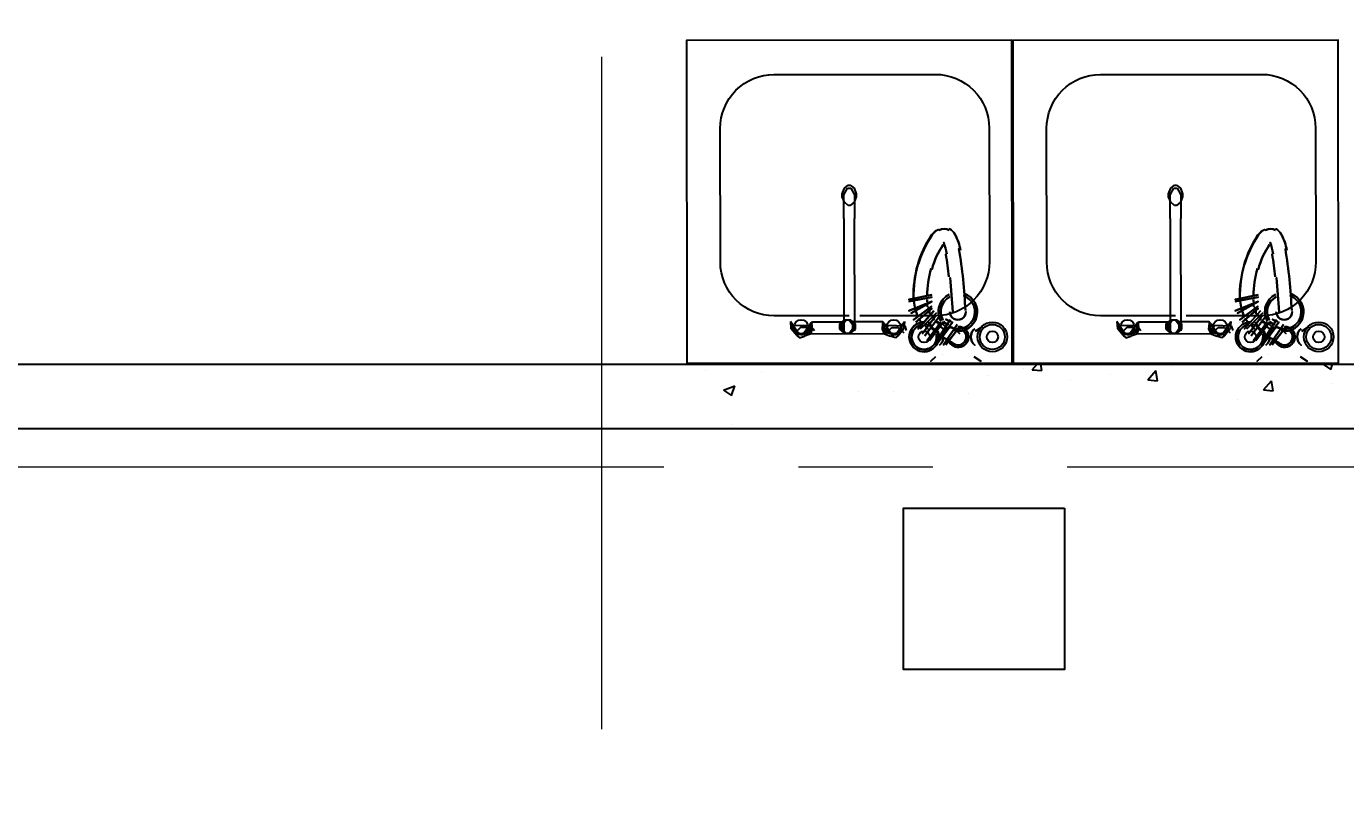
# Model space of a CAD drawing. Header units: millimetres. Extents: x 0 to 8967983, y -224399 to 13801.
# Drawn here: x 49524 to 51978, y -184820 to -183362 of the extents above; entities that cross this region are included whole.
import ezdxf
from ezdxf import colors
from ezdxf.entities.mleader import LeaderData, LeaderLine
from ezdxf.math import Vec2, Vec3

# ---------------------------------------------------------------- set-up
doc = ezdxf.new("R2010")
doc.units = ezdxf.units.MM
doc.header["$LTSCALE"] = 10
doc.linetypes.add('CENTER', pattern=[2, 1.25, -0.25, 0.25, -0.25])
doc.layers.add('АР_Оси', color=142, linetype='Continuous', lineweight=9)
doc.layers.add('Архитектура', color=251, linetype='Continuous')
doc.layers.get('0').off()
doc.layers.get('0').freeze()
doc.styles.add('ISOCPEUR', font='isocpeur.TTF', dxfattribs={"width": 0.7})

# ---------------------------------------------------------------- blocks, each defined once
blk = doc.blocks.new('_DOTSMALL')
at = {"color": 0, "linetype": 'ByBlock', "const_width": 0.5}
blk.add_lwpolyline([(-0.0625, 0, 1), (0.0625, 0, 1)], format="xyb", close=True, dxfattribs=at)

msp = doc.modelspace()

# ---------------------------------------------------------------- linework, layer by layer
at = {"layer": 'АР_Оси', "linetype": 'CENTER', "ltscale": 100}
for p, q in [((50593.5, -165418.4), (50593.5, -218996.8)), ((41459.8, -184180.9), (116782.1, -184180.9))]:
    msp.add_line(p, q, dxfattribs=at)
at = {"layer": 'Архитектура', "lineweight": 25, "transparency": 33554684}
for p, q in [((51041.3, -183672.9, 0), (51045.3, -183662.9, 0)), ((51041.3, -183678.9, 0), (51041.3, -183672.9, 0)), ((51044.3, -183674.9, 0), (51051.3, -183662.9, 0)), ((51044.3, -183718.9, 0), (51044.3, -183674.9, 0)), ((51045.3, -183662.9, 0), (51052.3, -183656.9, 0)), ((51051.3, -183662.9, 0), (51057.3, -183662.9, 0)), ((51052.3, -183656.9, 0), (51056.3, -183656.9, 0)), ((51056.3, -183656.9, 0), (51063.3, -183662.9, 0)), ((51057.3, -183662.9, 0), (51064.3, -183674.9, 0)), ((51063.3, -183662.9, 0), (51067.3, -183672.9, 0)), ((51064.3, -183674.9, 0), (51064.3, -183718.9, 0)), ((51067.3, -183672.9, 0), (51067.3, -183678.9, 0)), ((51648.3, -183672.9, 0), (51652.3, -183662.9, 0)), ((51648.3, -183678.9, 0), (51648.3, -183672.9, 0)), ((51651.3, -183674.9, 0), (51658.3, -183662.9, 0)), ((51651.3, -183718.9, 0), (51651.3, -183674.9, 0)), ((51652.3, -183662.9, 0), (51659.3, -183656.9, 0)), ((51658.3, -183662.9, 0), (51664.3, -183662.9, 0)), ((51659.3, -183656.9, 0), (51663.3, -183656.9, 0)), ((51663.3, -183656.9, 0), (51670.3, -183662.9, 0)), ((51664.3, -183662.9, 0), (51671.3, -183674.9, 0)), ((51670.3, -183662.9, 0), (51674.3, -183672.9, 0)), ((51671.3, -183674.9, 0), (51671.3, -183718.9, 0)), ((51674.3, -183672.9, 0), (51674.3, -183678.9, 0)), ((51045.3, -183688.9, 0), (51041.3, -183678.9, 0)), ((51052.3, -183694.9, 0), (51045.3, -183688.9, 0)), ((51056.3, -183694.9, 0), (51052.3, -183694.9, 0)), ((51063.3, -183688.9, 0), (51056.3, -183694.9, 0)), ((51067.3, -183678.9, 0), (51063.3, -183688.9, 0)), ((51652.3, -183688.9, 0), (51648.3, -183678.9, 0)), ((51659.3, -183694.9, 0), (51652.3, -183688.9, 0)), ((51663.3, -183694.9, 0), (51659.3, -183694.9, 0)), ((51670.3, -183688.9, 0), (51663.3, -183694.9, 0)), ((51674.3, -183678.9, 0), (51670.3, -183688.9, 0)), ((51044.3, -183718.9, 0), (51044.5, -183927.9, 0)), ((51064.5, -183927.9, 0), (51064.3, -183718.9, 0)), ((51651.3, -183718.9, 0), (51651.5, -183927.9, 0)), ((51671.5, -183927.9, 0), (51671.3, -183718.9, 0)), ((50961, -183934.7, 0), (50945.1, -183910.7, 0)), ((50945.1, -183910.7, 0), (50946, -183923.7, 0)), ((50961, -183934.7, 0), (50945.1, -183910.7, 0)), ((50951.5, -183918.6, 0), (50948.5, -183927.6, 0)), ((50951.5, -183918.6, 0), (50948.5, -183927.6, 0)), ((50950, -183924.7, 0), (50950.1, -183914.7, 0)), ((50950, -183924.7, 0), (50950.1, -183914.7, 0)), ((50981.5, -183917.7, 0), (50951.5, -183918.6, 0)), ((50981.5, -183917.7, 0), (50951.5, -183918.6, 0)), ((50983.1, -183913.8, 0), (50969, -183933.7, 0)), ((50983.1, -183913.8, 0), (50969, -183933.7, 0)), ((50989.5, -183927.7, 0), (50981.5, -183917.7, 0)), ((50989.5, -183927.7, 0), (50981.5, -183917.7, 0)), ((50982, -183924.8, 0), (50982.1, -183914.8, 0)), ((50982, -183924.8, 0), (50982.1, -183914.8, 0)), ((50983.1, -183913.8, 0), (50986.1, -183910.8, 0)), ((50983.1, -183913.8, 0), (50986.1, -183910.8, 0)), ((50985, -183922.8, 0), (50983.1, -183913.8, 0)), ((50985, -183922.8, 0), (50983.1, -183913.8, 0)), ((50986.1, -183910.8, 0), (50985.1, -183913.8, 0)), ((50986.1, -183910.8, 0), (50985.1, -183913.8, 0)), ((50986, -183924.8, 0), (50985.1, -183913.8, 0)), ((50986, -183924.8, 0), (50985.1, -183913.8, 0)), ((50986, -183911.1, 0), (51041.1, -183911, 0)), ((51036.1, -183914.9, 0), (51036, -183924.9, 0)), ((51036.1, -183914.9, 0), (51036, -183924.9, 0)), ((51045.1, -183907.9, 0), (51036.1, -183914.9, 0)), ((51045.1, -183907.9, 0), (51036.1, -183914.9, 0)), ((51039.1, -183914.9, 0), (51039, -183925.9, 0)), ((51039.1, -183914.9, 0), (51039, -183925.9, 0)), ((51046.1, -183907.9, 0), (51039.1, -183914.9, 0)), ((51046.1, -183907.9, 0), (51039.1, -183914.9, 0)), ((51041, -183917.1, 0), (51048, -183907.9, 0)), ((51041, -183922.9, 0), (51041, -183917.1, 0)), ((51057.1, -183907.9, 0), (51045.1, -183907.9, 0)), ((51057.1, -183907.9, 0), (51045.1, -183907.9, 0)), ((51061, -183917.1, 0), (51054, -183907.9, 0)), ((51063.1, -183914.9, 0), (51056.1, -183907.9, 0)), ((51063.1, -183914.9, 0), (51056.1, -183907.9, 0)), ((51066.1, -183914.9, 0), (51057.1, -183907.9, 0)), ((51066.1, -183914.9, 0), (51057.1, -183907.9, 0)), ((51061, -183922.9, 0), (51061, -183917.1, 0)), ((51116.2, -183911, 0), (51061.1, -183911, 0)), ((51063, -183925.9, 0), (51063.1, -183914.9, 0)), ((51063, -183925.9, 0), (51063.1, -183914.9, 0)), ((51066, -183924.9, 0), (51066.1, -183914.9, 0)), ((51066, -183924.9, 0), (51066.1, -183914.9, 0)), ((51116.1, -183910.7, 0), (51117.1, -183913.7, 0)), ((51119.1, -183913.6, 0), (51116.1, -183910.7, 0)), ((51116.1, -183910.7, 0), (51117.1, -183913.7, 0)), ((51119.1, -183913.6, 0), (51116.1, -183910.7, 0)), ((51116.1, -183924.7, 0), (51117.1, -183913.7, 0)), ((51116.1, -183924.7, 0), (51117.1, -183913.7, 0)), ((51117.1, -183922.7, 0), (51119.1, -183913.6, 0)), ((51117.1, -183922.7, 0), (51119.1, -183913.6, 0)), ((51119.1, -183913.6, 0), (51133.2, -183933.6, 0)), ((51119.1, -183913.6, 0), (51133.2, -183933.6, 0)), ((51119.5, -183927.6, 0), (51127.5, -183917.5, 0)), ((51119.5, -183927.6, 0), (51127.5, -183917.5, 0)), ((51120.1, -183924.6, 0), (51120.1, -183914.6, 0)), ((51120.1, -183924.6, 0), (51120.1, -183914.6, 0)), ((51127.5, -183917.5, 0), (51157.5, -183918.4, 0)), ((51127.5, -183917.5, 0), (51157.5, -183918.4, 0)), ((51141.2, -183934.6, 0), (51157.1, -183910.5, 0)), ((51141.2, -183934.6, 0), (51157.1, -183910.5, 0)), ((51152.1, -183924.5, 0), (51152.1, -183914.5, 0)), ((51152.1, -183924.5, 0), (51152.1, -183914.5, 0)), ((51157.1, -183910.5, 0), (51156.1, -183923.5, 0)), ((51157.5, -183918.4, 0), (51160.5, -183927.4, 0)), ((51157.5, -183918.4, 0), (51160.5, -183927.4, 0)), ((51568, -183934.7, 0), (51552.1, -183910.7, 0)), ((51552.1, -183910.7, 0), (51553, -183923.7, 0)), ((51568, -183934.7, 0), (51552.1, -183910.7, 0)), ((51558.5, -183918.6, 0), (51555.5, -183927.6, 0)), ((51558.5, -183918.6, 0), (51555.5, -183927.6, 0)), ((51557, -183924.7, 0), (51557.1, -183914.7, 0)), ((51557, -183924.7, 0), (51557.1, -183914.7, 0)), ((51588.5, -183917.7, 0), (51558.5, -183918.6, 0)), ((51588.5, -183917.7, 0), (51558.5, -183918.6, 0)), ((51590.1, -183913.8, 0), (51576, -183933.7, 0)), ((51590.1, -183913.8, 0), (51576, -183933.7, 0)), ((51596.5, -183927.7, 0), (51588.5, -183917.7, 0)), ((51596.5, -183927.7, 0), (51588.5, -183917.7, 0)), ((51589, -183924.8, 0), (51589.1, -183914.8, 0)), ((51589, -183924.8, 0), (51589.1, -183914.8, 0)), ((51590.1, -183913.8, 0), (51593.1, -183910.8, 0)), ((51590.1, -183913.8, 0), (51593.1, -183910.8, 0)), ((51592, -183922.8, 0), (51590.1, -183913.8, 0)), ((51592, -183922.8, 0), (51590.1, -183913.8, 0)), ((51593.1, -183910.8, 0), (51592.1, -183913.8, 0)), ((51593.1, -183910.8, 0), (51592.1, -183913.8, 0)), ((51593, -183924.8, 0), (51592.1, -183913.8, 0)), ((51593, -183924.8, 0), (51592.1, -183913.8, 0)), ((51593, -183911.1, 0), (51648.1, -183911, 0)), ((51643.1, -183914.9, 0), (51643, -183924.9, 0)), ((51643.1, -183914.9, 0), (51643, -183924.9, 0)), ((51652.1, -183907.9, 0), (51643.1, -183914.9, 0)), ((51652.1, -183907.9, 0), (51643.1, -183914.9, 0)), ((51646.1, -183914.9, 0), (51646, -183925.9, 0)), ((51646.1, -183914.9, 0), (51646, -183925.9, 0)), ((51653.1, -183907.9, 0), (51646.1, -183914.9, 0)), ((51653.1, -183907.9, 0), (51646.1, -183914.9, 0)), ((51648, -183917.1, 0), (51655, -183907.9, 0)), ((51648, -183922.9, 0), (51648, -183917.1, 0)), ((51664.1, -183907.9, 0), (51652.1, -183907.9, 0)), ((51664.1, -183907.9, 0), (51652.1, -183907.9, 0)), ((51668, -183917.1, 0), (51661, -183907.9, 0)), ((51670.1, -183914.9, 0), (51663.1, -183907.9, 0)), ((51670.1, -183914.9, 0), (51663.1, -183907.9, 0)), ((51673.1, -183914.9, 0), (51664.1, -183907.9, 0)), ((51673.1, -183914.9, 0), (51664.1, -183907.9, 0)), ((51668, -183922.9, 0), (51668, -183917.1, 0)), ((51723.2, -183911, 0), (51668.1, -183911, 0)), ((51670, -183925.9, 0), (51670.1, -183914.9, 0)), ((51670, -183925.9, 0), (51670.1, -183914.9, 0)), ((51673, -183924.9, 0), (51673.1, -183914.9, 0)), ((51673, -183924.9, 0), (51673.1, -183914.9, 0)), ((51723.1, -183910.7, 0), (51724.1, -183913.7, 0)), ((51726.1, -183913.6, 0), (51723.1, -183910.7, 0)), ((51723.1, -183910.7, 0), (51724.1, -183913.7, 0)), ((51726.1, -183913.6, 0), (51723.1, -183910.7, 0)), ((51723.1, -183924.7, 0), (51724.1, -183913.7, 0)), ((51723.1, -183924.7, 0), (51724.1, -183913.7, 0)), ((51724.1, -183922.7, 0), (51726.1, -183913.6, 0)), ((51724.1, -183922.7, 0), (51726.1, -183913.6, 0)), ((51726.1, -183913.6, 0), (51740.2, -183933.6, 0)), ((51726.1, -183913.6, 0), (51740.2, -183933.6, 0)), ((51726.5, -183927.6, 0), (51734.5, -183917.5, 0)), ((51726.5, -183927.6, 0), (51734.5, -183917.5, 0)), ((51727.1, -183924.6, 0), (51727.1, -183914.6, 0)), ((51727.1, -183924.6, 0), (51727.1, -183914.6, 0)), ((51734.5, -183917.5, 0), (51764.5, -183918.4, 0)), ((51734.5, -183917.5, 0), (51764.5, -183918.4, 0)), ((51748.2, -183934.6, 0), (51764.1, -183910.5, 0)), ((51748.2, -183934.6, 0), (51764.1, -183910.5, 0)), ((51759.1, -183924.5, 0), (51759.1, -183914.5, 0)), ((51759.1, -183924.5, 0), (51759.1, -183914.5, 0)), ((51764.1, -183910.5, 0), (51763.1, -183923.5, 0)), ((51764.5, -183918.4, 0), (51767.5, -183927.4, 0)), ((51764.5, -183918.4, 0), (51767.5, -183927.4, 0)), ((50957, -183936.7, 0), (50946, -183923.7, 0)), ((50957, -183936.7, 0), (50946, -183923.7, 0)), ((50950, -183924.7, 0), (50960, -183933.7, 0)), ((50950, -183924.7, 0), (50960, -183933.7, 0)), ((50963.5, -183921.6, 0), (50953.5, -183931.6, 0)), ((50963.5, -183921.6, 0), (50953.5, -183931.6, 0)), ((50957, -183936.7, 0), (50959, -183933.7, 0)), ((50957, -183936.7, 0), (50959, -183933.7, 0)), ((50957, -183936.7, 0), (50962, -183940.7, 0)), ((50957, -183936.7, 0), (50962, -183940.7, 0)), ((50959, -183933.7, 0), (50961, -183934.7, 0)), ((50959, -183933.7, 0), (50961, -183934.7, 0)), ((50960, -183933.7, 0), (50972, -183933.7, 0)), ((50960, -183933.7, 0), (50972, -183933.7, 0)), ((50968, -183935.7, 0), (50961, -183934.7, 0)), ((50968, -183935.7, 0), (50961, -183934.7, 0)), ((50962, -183940.7, 0), (50971, -183937.7, 0)), ((50962, -183940.7, 0), (50971, -183937.7, 0)), ((50975.5, -183921.6, 0), (50963.5, -183921.6, 0)), ((50975.5, -183921.6, 0), (50963.5, -183921.6, 0)), ((50968, -183935.7, 0), (50969, -183933.7, 0)), ((50968, -183935.7, 0), (50969, -183933.7, 0)), ((50969, -183933.7, 0), (50980, -183931.8, 0)), ((50969, -183933.7, 0), (50980, -183931.8, 0)), ((50982, -183933.8, 0), (50971, -183937.7, 0)), ((50982, -183933.8, 0), (50971, -183937.7, 0)), ((50972, -183933.7, 0), (50982, -183924.8, 0)), ((50972, -183933.7, 0), (50982, -183924.8, 0)), ((50985.5, -183931.7, 0), (50975.5, -183921.6, 0)), ((50985.5, -183931.7, 0), (50975.5, -183921.6, 0)), ((50980, -183931.8, 0), (50985, -183922.8, 0)), ((50980, -183931.8, 0), (50985, -183922.8, 0)), ((50982, -183933.8, 0), (50986, -183924.8, 0)), ((50982, -183933.8, 0), (50986, -183924.8, 0)), ((51120.2, -183933.6, 0), (50982, -183933.8, 0)), ((51036, -183924.9, 0), (51045, -183931.9, 0)), ((51036, -183924.9, 0), (51045, -183931.9, 0)), ((51039, -183925.9, 0), (51046, -183932.9, 0)), ((51039, -183925.9, 0), (51046, -183932.9, 0)), ((51041, -183922.9, 0), (51048, -183932.9, 0)), ((51041, -183922.9, 0), (51048, -183932.9, 0)), ((51045, -183931.9, 0), (51057, -183931.9, 0)), ((51045, -183931.9, 0), (51057, -183931.9, 0)), ((51046, -183932.9, 0), (51056, -183932.9, 0)), ((51046, -183932.9, 0), (51056, -183932.9, 0)), ((51054, -183932.9, 0), (51061, -183922.9, 0)), ((51054, -183932.9, 0), (51061, -183922.9, 0)), ((51056, -183932.9, 0), (51063, -183925.9, 0)), ((51056, -183932.9, 0), (51063, -183925.9, 0)), ((51057, -183931.9, 0), (51066, -183924.9, 0)), ((51057, -183931.9, 0), (51066, -183924.9, 0)), ((51120.2, -183933.6, 0), (51116.1, -183924.7, 0)), ((51120.2, -183933.6, 0), (51116.1, -183924.7, 0)), ((51122.2, -183931.6, 0), (51117.1, -183922.7, 0)), ((51122.2, -183931.6, 0), (51117.1, -183922.7, 0)), ((51130.2, -183933.6, 0), (51120.1, -183924.6, 0)), ((51130.2, -183933.6, 0), (51120.1, -183924.6, 0)), ((51120.2, -183933.6, 0), (51131.2, -183937.6, 0)), ((51120.2, -183933.6, 0), (51131.2, -183937.6, 0)), ((51133.2, -183933.6, 0), (51122.2, -183931.6, 0)), ((51133.2, -183933.6, 0), (51122.2, -183931.6, 0)), ((51123.6, -183931.5, 0), (51133.5, -183921.5, 0)), ((51123.6, -183931.5, 0), (51133.5, -183921.5, 0)), ((51142.2, -183933.6, 0), (51130.2, -183933.6, 0)), ((51142.2, -183933.6, 0), (51130.2, -183933.6, 0)), ((51140.2, -183940.6, 0), (51131.2, -183937.6, 0)), ((51140.2, -183940.6, 0), (51131.2, -183937.6, 0)), ((51134.2, -183935.6, 0), (51133.2, -183933.6, 0)), ((51134.2, -183935.6, 0), (51133.2, -183933.6, 0)), ((51133.5, -183921.5, 0), (51145.5, -183921.5, 0)), ((51133.5, -183921.5, 0), (51145.5, -183921.5, 0)), ((51134.2, -183935.6, 0), (51141.2, -183934.6, 0)), ((51134.2, -183935.6, 0), (51141.2, -183934.6, 0)), ((51145.2, -183936.6, 0), (51140.2, -183940.6, 0)), ((51145.2, -183936.6, 0), (51140.2, -183940.6, 0)), ((51143.2, -183933.6, 0), (51141.2, -183934.6, 0)), ((51143.2, -183933.6, 0), (51141.2, -183934.6, 0)), ((51152.1, -183924.5, 0), (51142.2, -183933.6, 0)), ((51152.1, -183924.5, 0), (51142.2, -183933.6, 0)), ((51145.2, -183936.6, 0), (51143.2, -183933.6, 0)), ((51145.2, -183936.6, 0), (51143.2, -183933.6, 0)), ((51145.2, -183936.6, 0), (51156.1, -183923.5, 0)), ((51145.2, -183936.6, 0), (51156.1, -183923.5, 0)), ((51145.5, -183921.5, 0), (51155.6, -183931.4, 0)), ((51145.5, -183921.5, 0), (51155.6, -183931.4, 0)), ((51564, -183936.7, 0), (51553, -183923.7, 0)), ((51564, -183936.7, 0), (51553, -183923.7, 0)), ((51557, -183924.7, 0), (51567, -183933.7, 0)), ((51557, -183924.7, 0), (51567, -183933.7, 0)), ((51570.5, -183921.6, 0), (51560.5, -183931.6, 0)), ((51570.5, -183921.6, 0), (51560.5, -183931.6, 0)), ((51564, -183936.7, 0), (51566, -183933.7, 0)), ((51564, -183936.7, 0), (51566, -183933.7, 0)), ((51564, -183936.7, 0), (51569, -183940.7, 0)), ((51564, -183936.7, 0), (51569, -183940.7, 0)), ((51566, -183933.7, 0), (51568, -183934.7, 0)), ((51566, -183933.7, 0), (51568, -183934.7, 0)), ((51567, -183933.7, 0), (51579, -183933.7, 0)), ((51567, -183933.7, 0), (51579, -183933.7, 0)), ((51575, -183935.7, 0), (51568, -183934.7, 0)), ((51575, -183935.7, 0), (51568, -183934.7, 0)), ((51569, -183940.7, 0), (51578, -183937.7, 0)), ((51569, -183940.7, 0), (51578, -183937.7, 0)), ((51582.5, -183921.6, 0), (51570.5, -183921.6, 0)), ((51582.5, -183921.6, 0), (51570.5, -183921.6, 0)), ((51575, -183935.7, 0), (51576, -183933.7, 0)), ((51575, -183935.7, 0), (51576, -183933.7, 0)), ((51576, -183933.7, 0), (51587, -183931.8, 0)), ((51576, -183933.7, 0), (51587, -183931.8, 0)), ((51589, -183933.8, 0), (51578, -183937.7, 0)), ((51589, -183933.8, 0), (51578, -183937.7, 0)), ((51579, -183933.7, 0), (51589, -183924.8, 0)), ((51579, -183933.7, 0), (51589, -183924.8, 0)), ((51592.5, -183931.7, 0), (51582.5, -183921.6, 0)), ((51592.5, -183931.7, 0), (51582.5, -183921.6, 0)), ((51587, -183931.8, 0), (51592, -183922.8, 0)), ((51587, -183931.8, 0), (51592, -183922.8, 0)), ((51589, -183933.8, 0), (51593, -183924.8, 0)), ((51589, -183933.8, 0), (51593, -183924.8, 0)), ((51727.2, -183933.6, 0), (51589, -183933.8, 0)), ((51643, -183924.9, 0), (51652, -183931.9, 0)), ((51643, -183924.9, 0), (51652, -183931.9, 0)), ((51646, -183925.9, 0), (51653, -183932.9, 0)), ((51646, -183925.9, 0), (51653, -183932.9, 0)), ((51648, -183922.9, 0), (51655, -183932.9, 0)), ((51648, -183922.9, 0), (51655, -183932.9, 0)), ((51652, -183931.9, 0), (51664, -183931.9, 0)), ((51652, -183931.9, 0), (51664, -183931.9, 0)), ((51653, -183932.9, 0), (51663, -183932.9, 0)), ((51653, -183932.9, 0), (51663, -183932.9, 0)), ((51661, -183932.9, 0), (51668, -183922.9, 0)), ((51661, -183932.9, 0), (51668, -183922.9, 0)), ((51663, -183932.9, 0), (51670, -183925.9, 0)), ((51663, -183932.9, 0), (51670, -183925.9, 0)), ((51664, -183931.9, 0), (51673, -183924.9, 0)), ((51664, -183931.9, 0), (51673, -183924.9, 0)), ((51727.2, -183933.6, 0), (51723.1, -183924.7, 0)), ((51727.2, -183933.6, 0), (51723.1, -183924.7, 0)), ((51729.2, -183931.6, 0), (51724.1, -183922.7, 0)), ((51729.2, -183931.6, 0), (51724.1, -183922.7, 0)), ((51737.2, -183933.6, 0), (51727.1, -183924.6, 0)), ((51737.2, -183933.6, 0), (51727.1, -183924.6, 0)), ((51727.2, -183933.6, 0), (51738.2, -183937.6, 0)), ((51727.2, -183933.6, 0), (51738.2, -183937.6, 0)), ((51740.2, -183933.6, 0), (51729.2, -183931.6, 0)), ((51740.2, -183933.6, 0), (51729.2, -183931.6, 0)), ((51730.6, -183931.5, 0), (51740.5, -183921.5, 0)), ((51730.6, -183931.5, 0), (51740.5, -183921.5, 0)), ((51749.2, -183933.6, 0), (51737.2, -183933.6, 0)), ((51749.2, -183933.6, 0), (51737.2, -183933.6, 0)), ((51747.2, -183940.6, 0), (51738.2, -183937.6, 0)), ((51747.2, -183940.6, 0), (51738.2, -183937.6, 0)), ((51741.2, -183935.6, 0), (51740.2, -183933.6, 0)), ((51741.2, -183935.6, 0), (51740.2, -183933.6, 0)), ((51740.5, -183921.5, 0), (51752.5, -183921.5, 0)), ((51740.5, -183921.5, 0), (51752.5, -183921.5, 0)), ((51741.2, -183935.6, 0), (51748.2, -183934.6, 0)), ((51741.2, -183935.6, 0), (51748.2, -183934.6, 0)), ((51752.2, -183936.6, 0), (51747.2, -183940.6, 0)), ((51752.2, -183936.6, 0), (51747.2, -183940.6, 0)), ((51750.2, -183933.6, 0), (51748.2, -183934.6, 0)), ((51750.2, -183933.6, 0), (51748.2, -183934.6, 0)), ((51759.1, -183924.5, 0), (51749.2, -183933.6, 0)), ((51759.1, -183924.5, 0), (51749.2, -183933.6, 0)), ((51752.2, -183936.6, 0), (51750.2, -183933.6, 0)), ((51752.2, -183936.6, 0), (51750.2, -183933.6, 0)), ((51752.2, -183936.6, 0), (51763.1, -183923.5, 0)), ((51752.2, -183936.6, 0), (51763.1, -183923.5, 0)), ((51752.5, -183921.5, 0), (51762.6, -183931.4, 0)), ((51752.5, -183921.5, 0), (51762.6, -183931.4, 0)), ((47843.5, -183989.6), (52806.6, -183989.6)), ((50862.6, -183991.1), (50862.6, -183991.1)), ((51394.7, -184000.2), (51403.6, -183989.6)), ((51412.6, -184001.7), (51410.4, -183989.6)), ((51856.1, -183989.9), (51856.1, -183989.9)), ((51935, -183989.6), (51949.9, -183999.6)), ((51949.9, -183999.6), (51953.2, -183989.6)), ((50787.5, -184001), (50787.5, -184001)), ((50890.4, -184005.6), (50890.4, -184005.6)), ((51312.2, -184011.4), (51312.2, -184011.4)), ((51379.3, -183998.1), (51379.3, -183998.1)), ((51394.7, -184000.2), (51412.6, -184001.7)), ((51540.1, -184009.9), (51540.1, -184009.9)), ((51609.9, -184019), (51624.3, -184001.8)), ((51627.8, -184020.6), (51624.3, -184001.8)), ((51653.7, -183994.9), (51653.7, -183994.9)), ((50820.6, -184038.3), (50841.6, -184030.2)), ((50820.6, -184038.3), (50835.5, -184048.3)), ((50835.5, -184048.3), (50841.6, -184030.2)), ((51071.9, -184039.8), (51071.9, -184039.8)), ((51137.2, -184041.4), (51137.2, -184041.4)), ((51223.5, -184020.6), (51223.5, -184020.6)), ((51465, -184019.8), (51465, -184019.8)), ((51609.9, -184019), (51627.8, -184020.6)), ((51825, -184037.8), (51839.5, -184020.6)), ((51825, -184037.8), (51843, -184039.4)), ((51837, -184035.2), (51837, -184035.2)), ((51843, -184039.4), (51839.5, -184020.6)), ((51951.6, -184026.3), (51951.6, -184026.3)), ((51275.5, -184044.7), (51275.5, -184044.7)), ((51776.7, -184056.3), (51776.7, -184056.3)), ((47843.5, -184109.6), (52926.6, -184109.6)), ((50836.8, -184102.6), (50836.8, -184102.6))]:
    msp.add_line(p, q, dxfattribs=at)
at = {"layer": 'Архитектура', "lineweight": 25, "transparency": 33554684, "elevation": 0}
for points in [[(50752.1, -183988), (51357.1, -183987.5), (51356.5, -183387.5), (50751.5, -183388), (50752.1, -183988)], [(51359.1, -183988), (51964.1, -183987.5), (51963.5, -183387.5), (51358.5, -183388), (51359.1, -183988)], [(51165.4, -183869.3), (51165.4, -183869.3)], [(51165.4, -183869.3), (51165.4, -183869.3)], [(51207.7, -183865.1), (51207.7, -183865.1)], [(51207.7, -183865.1), (51207.7, -183865.1)], [(51772.4, -183869.3), (51772.4, -183869.3)], [(51772.4, -183869.3), (51772.4, -183869.3)], [(51814.7, -183865.1), (51814.7, -183865.1)], [(51814.7, -183865.1), (51814.7, -183865.1)], [(51169.6, -183890.4), (51169.6, -183890.4)], [(51169.6, -183890.4), (51169.6, -183890.4)], [(51207.7, -183873.5), (51207.7, -183873.5)], [(51207.7, -183873.5), (51207.7, -183873.5)], [(51207.7, -183882), (51207.7, -183882)], [(51207.7, -183882), (51207.7, -183882)], [(51212, -183894.7), (51212, -183894.7)], [(51212, -183894.7), (51212, -183894.7)], [(51776.6, -183890.4), (51776.6, -183890.4)], [(51776.6, -183890.4), (51776.6, -183890.4)], [(51814.7, -183873.5), (51814.7, -183873.5)], [(51814.7, -183873.5), (51814.7, -183873.5)], [(51814.7, -183882), (51814.7, -183882)], [(51814.7, -183882), (51814.7, -183882)], [(51819, -183894.7), (51819, -183894.7)], [(51819, -183894.7), (51819, -183894.7)], [(51173.9, -183911.6), (51173.9, -183911.6)], [(51173.9, -183911.6), (51173.9, -183911.6)], [(51178.9, -183907.4), (51178.9, -183907.4)], [(51178.9, -183907.4), (51178.9, -183907.4)], [(51187.3, -183920.1), (51187.3, -183920.1)], [(51187.3, -183920.1), (51187.3, -183920.1)], [(51220.4, -183903.1), (51220.4, -183903.1)], [(51220.4, -183903.1), (51220.4, -183903.1)], [(51228.9, -183911.6), (51228.9, -183911.6)], [(51228.9, -183911.6), (51228.9, -183911.6)], [(51237.3, -183920.1), (51237.3, -183920.1)], [(51237.3, -183920.1), (51237.3, -183920.1)], [(51246.6, -183911.6), (51246.6, -183911.6)], [(51246.6, -183911.6), (51246.6, -183911.6)], [(51255, -183920.1), (51255, -183920.1)], [(51255, -183920.1), (51255, -183920.1)], [(51780.9, -183911.6), (51780.9, -183911.6)], [(51780.9, -183911.6), (51780.9, -183911.6)], [(51785.9, -183907.4), (51785.9, -183907.4)], [(51785.9, -183907.4), (51785.9, -183907.4)], [(51794.3, -183920.1), (51794.3, -183920.1)], [(51794.3, -183920.1), (51794.3, -183920.1)], [(51827.4, -183903.1), (51827.4, -183903.1)], [(51827.4, -183903.1), (51827.4, -183903.1)], [(51835.9, -183911.6), (51835.9, -183911.6)], [(51835.9, -183911.6), (51835.9, -183911.6)], [(51844.3, -183920.1), (51844.3, -183920.1)], [(51844.3, -183920.1), (51844.3, -183920.1)], [(51853.6, -183911.6), (51853.6, -183911.6)], [(51853.6, -183911.6), (51853.6, -183911.6)], [(51862, -183920.1), (51862, -183920.1)], [(51862, -183920.1), (51862, -183920.1)], [(51200, -183928.6), (51200, -183928.6)], [(51200, -183928.6), (51200, -183928.6)], [(51208.5, -183937), (51208.5, -183937)], [(51208.5, -183937), (51208.5, -183937)], [(51807, -183928.6), (51807, -183928.6)], [(51807, -183928.6), (51807, -183928.6)], [(51815.5, -183937), (51815.5, -183937)], [(51815.5, -183937), (51815.5, -183937)], [(51221.2, -183945.5), (51221.2, -183945.5)], [(51221.2, -183945.5), (51221.2, -183945.5)], [(51828.2, -183945.5), (51828.2, -183945.5)], [(51828.2, -183945.5), (51828.2, -183945.5)], [(51227.3, -183971.8), (51227.3, -183971.8)], [(51227.3, -183971.8), (51227.3, -183971.8)], [(51834.3, -183971.8), (51834.3, -183971.8)], [(51834.3, -183971.8), (51834.3, -183971.8)]]:
    msp.add_lwpolyline(points, dxfattribs=at)
for points in [[(51054, -183900), (50914.8, -183900.1, -0.414214), (50814.7, -183800.2), (50814.5, -183551.4, -0.414214), (50914.4, -183451.3), (51214.7, -183451, -0.414214), (51314.7, -183550.9), (51315, -183799.8, -0.414214), (51215.1, -183899.9), (51074, -183900)], [(51661, -183900), (51521.8, -183900.1, -0.414214), (51421.7, -183800.2), (51421.5, -183551.4, -0.414214), (51521.4, -183451.3), (51821.7, -183451, -0.414214), (51921.7, -183550.9), (51922, -183799.8, -0.414214), (51822.1, -183899.9), (51681, -183900)], [(51207.6, -183749.5, -0.098402), (51219.5, -183739.2, 0.098402), (51208.2, -183750.6, 0.153885), (51173.9, -183866.5, -0.153885), (51207.6, -183749.5)], [(51814.6, -183749.5, -0.098402), (51826.5, -183739.2, 0.098402), (51815.2, -183750.6, 0.153885), (51780.9, -183866.5, -0.153885), (51814.6, -183749.5)], [(51247.8, -183951.9, -0.016359), (51228.2, -183938.9, 0.016359), (51249.1, -183951.6, 1.000109), (51265.2, -183926.7, -1.000109), (51247.8, -183951.9)], [(51854.8, -183951.9, -0.016359), (51835.2, -183938.9, 0.016359), (51856.1, -183951.6, 1.000109), (51872.2, -183926.7, -1.000109), (51854.8, -183951.9)]]:
    msp.add_lwpolyline(points, format="xyb", dxfattribs=at)
for points in [[(51240.4, -183740.6, 0.263202), (51221.7, -183740.6, -0.263202)], [(51250.7, -183747.9, 0.128446), (51241.1, -183737.9, -0.128446)], [(51847.4, -183740.6, 0.263202), (51828.7, -183740.6, -0.263202)], [(51857.7, -183747.9, 0.128446), (51848.1, -183737.9, -0.128446)], [(51229.3, -183767.4, 0.086562), (51208.3, -183813, -0.086562)], [(51235.7, -183784.7, 0.048642), (51230, -183763.7, -0.048642)], [(51261.2, -183777.9, 0.076793), (51251.4, -183749.2, -0.076793)], [(51836.3, -183767.4, 0.086562), (51815.3, -183813, -0.086562)], [(51842.7, -183784.7, 0.048642), (51837, -183763.7, -0.048642)], [(51868.2, -183777.9, 0.076793), (51858.4, -183749.2, -0.076793)], [(51239.6, -183827.3, 0.021688), (51233.9, -183785.6, -0.021688)], [(51270.3, -183890, 0.030153), (51258.5, -183775.6, -0.030153)], [(51846.6, -183827.3, 0.021688), (51840.9, -183785.6, -0.021688)], [(51877.3, -183890, 0.030153), (51865.5, -183775.6, -0.030153)], [(51206.8, -183812, 0.073497), (51199.3, -183862.8, -0.073497)], [(51813.8, -183812, 0.073497), (51806.3, -183862.8, -0.073497)], [(51246.8, -183892.6, 0.008531), (51241.9, -183829, -0.008531)], [(51853.8, -183892.6, 0.008531), (51848.9, -183829, -0.008531)], [(51174, -183868.4, 0.043708), (51176.4, -183884.1, -0.043708)], [(51240.3, -183860.4, 0.423103), (51224.7, -183909.5, -0.423103)], [(51241.5, -183864.5, 0.413779), (51228.3, -183907.3, -0.413779)], [(51239.5, -183919.4, 1.108707), (51267.4, -183862.8, -1.108707)], [(51250.4, -183928, 0.921844), (51268, -183858.5, -0.921844)], [(51781, -183868.4, 0.043708), (51783.4, -183884.1, -0.043708)], [(51847.3, -183860.4, 0.423103), (51831.7, -183909.5, -0.423103)], [(51848.5, -183864.5, 0.413779), (51835.3, -183907.3, -0.413779)], [(51846.5, -183919.4, 1.108707), (51874.4, -183862.8, -1.108707)], [(51857.4, -183928, 0.921844), (51875, -183858.5, -0.921844)], [(51177.3, -183887.8, 0.038822), (51182.2, -183901, -0.038822)], [(51241.6, -183892.6, 1.000049), (51271.2, -183892.6, -1.000049)], [(51784.3, -183887.8, 0.038822), (51789.2, -183901, -0.038822)], [(51848.6, -183892.6, 1.000049), (51878.2, -183892.6, -1.000049)], [(51194.8, -183911.6, 3.349514), (51219.3, -183929.2, -3.349514)], [(51191.1, -183916, 2.5734), (51216.5, -183934.5, -2.5734)], [(51183.9, -183904.5, 0.030446), (51189.5, -183913.9, -0.030446)], [(51194.1, -183916, 0.021049), (51200.7, -183924.2, -0.021049)], [(51205.9, -183919.3, 0.121122), (51195.4, -183915.9, -0.121122)], [(51199.8, -183910.1, 0.020071), (51206.9, -183917.1, -0.020071)], [(51227, -183913.2, 0.071236), (51233.9, -183920.7, -0.071236)], [(51230, -183910.3, 0.075801), (51236.5, -183917.3, -0.075801)], [(51233.7, -183906.1, 0.071497), (51243.1, -183910.3, -0.071497)], [(51239.4, -183945.9, 1.879148), (51257.6, -183920.1, -1.879148)], [(51240.3, -183947.9, 1.639573), (51259.8, -183920.3, -1.639573)], [(51801.8, -183911.6, 3.349514), (51826.3, -183929.2, -3.349514)], [(51798.1, -183916, 2.5734), (51823.5, -183934.5, -2.5734)], [(51790.9, -183904.5, 0.030446), (51796.5, -183913.9, -0.030446)], [(51801.1, -183916, 0.021049), (51807.7, -183924.2, -0.021049)], [(51812.9, -183919.3, 0.121122), (51802.4, -183915.9, -0.121122)], [(51806.8, -183910.1, 0.020071), (51813.9, -183917.1, -0.020071)], [(51834, -183913.2, 0.071236), (51840.9, -183920.7, -0.071236)], [(51837, -183910.3, 0.075801), (51843.5, -183917.3, -0.075801)], [(51840.7, -183906.1, 0.071497), (51850.1, -183910.3, -0.071497)], [(51846.4, -183945.9, 1.879148), (51864.6, -183920.1, -1.879148)], [(51847.3, -183947.9, 1.639573), (51866.8, -183920.3, -1.639573)], [(51207, -183922.7, 0.006867), (51214.4, -183928.6, -0.006867)], [(51215.1, -183929.9, 0.111571), (51209, -183921.6, -0.111571)], [(51217.4, -183931, 0.006878), (51225.1, -183936.7, -0.006878)], [(51222, -183954.4, 0.232603), (51229.6, -183939.5, -0.232603)], [(51238.2, -183941.1, 0.039911), (51238.8, -183944.1, -0.039911)], [(51288.1, -183923.8, 0.502962), (51288.1, -183954.4, -0.502962)], [(51814, -183922.7, 0.006867), (51821.4, -183928.6, -0.006867)], [(51822.1, -183929.9, 0.111571), (51816, -183921.6, -0.111571)], [(51824.4, -183931, 0.006878), (51832.1, -183936.7, -0.006878)], [(51829, -183954.4, 0.232603), (51836.6, -183939.5, -0.232603)], [(51845.2, -183941.1, 0.039911), (51845.8, -183944.1, -0.039911)], [(51895.1, -183923.8, 0.502962), (51895.1, -183954.4, -0.502962)]]:
    msp.add_lwpolyline(points, format="xyb", close=True, dxfattribs=at)
at = {"layer": 'Архитектура', "lineweight": 25, "transparency": 33554684}
for points, elevation in [([(51207.7, -183860.8), (51165.4, -183869.3)], 0), ([(51165.4, -183873.5), (51207.7, -183865.1)], 0), ([(51199.3, -183869.3), (51199.3, -183873.5)], 0), ([(51814.7, -183860.8), (51772.4, -183869.3)], 0), ([(51772.4, -183873.5), (51814.7, -183865.1)], 0), ([(51806.3, -183869.3), (51806.3, -183873.5)], 0), ([(51207.7, -183873.5), (51165.4, -183890.4), (51207.7, -183873.5), (51169.6, -183894.7)], 0), ([(51207.7, -183882), (51173.9, -183907.4)], 0), ([(51178.1, -183911.6), (51207.7, -183886.2)], 0), ([(51212, -183890.4), (51182.3, -183924.3)], 0), ([(51186.6, -183924.3), (51216.2, -183894.7)], 0), ([(51199.3, -183877.8), (51199.3, -183882), (51203.5, -183886.2), (51199.3, -183882)], 0), ([(51203.5, -183890.4), (51203.5, -183894.7), (51207.7, -183898.9), (51212, -183903.1), (51212, -183907.4), (51212, -183903.1), (51207.7, -183898.9), (51203.5, -183894.7)], 0), ([(51814.7, -183873.5), (51772.4, -183890.4), (51814.7, -183873.5), (51776.6, -183894.7)], 0), ([(51814.7, -183882), (51780.9, -183907.4)], 0), ([(51785.1, -183911.6), (51814.7, -183886.2)], 0), ([(51819, -183890.4), (51789.3, -183924.3)], 0), ([(51793.6, -183924.3), (51823.2, -183894.7)], 0), ([(51806.3, -183877.8), (51806.3, -183882), (51810.5, -183886.2), (51806.3, -183882)], 0), ([(51810.5, -183890.4), (51810.5, -183894.7), (51814.7, -183898.9), (51819, -183903.1), (51819, -183907.4), (51819, -183903.1), (51814.7, -183898.9), (51810.5, -183894.7)], 0), ([(51216.2, -183898.9), (51190.8, -183932.8)], 0), ([(51195, -183937), (51220.4, -183903.1)], 0), ([(51224.6, -183911.6), (51199.3, -183945.5)], 0), ([(51203.5, -183945.5), (51228.9, -183911.6)], 0), ([(51237.3, -183920.1), (51212, -183953.9)], 0), ([(51216.2, -183911.6), (51220.4, -183911.6), (51220.4, -183915.8), (51220.4, -183911.6)], 0), ([(51216.2, -183953.9), (51241.6, -183920.1)], 0), ([(51242.3, -183907.4), (51217, -183945.5)], 0), ([(51221.2, -183945.5), (51246.6, -183911.6)], 0), ([(51224.6, -183920.1), (51228.9, -183924.3), (51233.1, -183924.3), (51228.9, -183924.3)], 0), ([(51229.6, -183911.6), (51238.1, -183915.9)], 0), ([(51255, -183915.9), (51229.6, -183953.9)], 0), ([(51233.9, -183953.9), (51259.3, -183920.1)], 0), ([(51250.8, -183924.3), (51259.3, -183932.8), (51250.8, -183924.3), (51242.3, -183920.1)], 0), ([(51288.9, -183928.6), (51301.6, -183920.1)], 0), ([(51823.2, -183898.9), (51797.8, -183932.8)], 0), ([(51802, -183937), (51827.4, -183903.1)], 0), ([(51831.6, -183911.6), (51806.3, -183945.5)], 0), ([(51810.5, -183945.5), (51835.9, -183911.6)], 0), ([(51844.3, -183920.1), (51819, -183953.9)], 0), ([(51823.2, -183911.6), (51827.4, -183911.6), (51827.4, -183915.8), (51827.4, -183911.6)], 0), ([(51823.2, -183953.9), (51848.6, -183920.1)], 0), ([(51849.3, -183907.4), (51824, -183945.5)], 0), ([(51828.2, -183945.5), (51853.6, -183911.6)], 0), ([(51831.6, -183920.1), (51835.9, -183924.3), (51840.1, -183924.3), (51835.9, -183924.3)], 0), ([(51836.6, -183911.6), (51845.1, -183915.9)], 0), ([(51862, -183915.9), (51836.6, -183953.9)], 0), ([(51840.9, -183953.9), (51866.3, -183920.1)], 0), ([(51857.8, -183924.3), (51866.3, -183932.8), (51857.8, -183924.3), (51849.3, -183920.1)], 0), ([(51895.9, -183928.6), (51908.6, -183920.1)], 0), ([(51214.6, -183976), (51206.1, -183984.5)], 0), ([(51286.5, -183976), (51299.2, -183984.5)], 0), ([(51821.6, -183976), (51813.1, -183984.5)], 0), ([(51893.5, -183976), (51906.2, -183984.5)], 0), ([(51455, -184257.7), (51455, -184557.7), (51155, -184557.7), (51155, -184257.7)], 171.1)]:
    msp.add_lwpolyline(points, close=True, dxfattribs=dict(at, elevation=elevation))
for centre, radius in [((50965, -183920.2, 0), 13), ((50965, -183920.2, 0), 13), ((51137.1, -183920.1, 0), 13), ((51137.1, -183920.1, 0), 13), ((51320.6, -183939.1, 0), 27.5), ((51320.6, -183939.1, 0), 27.5), ((51320.6, -183939.1, 0), 23.3), ((51320.6, -183939.1, 0), 23.3), ((51572, -183920.2, 0), 13), ((51572, -183920.2, 0), 13), ((51744.1, -183920.1, 0), 13), ((51744.1, -183920.1, 0), 13), ((51927.6, -183939.1, 0), 27.5), ((51927.6, -183939.1, 0), 27.5), ((51927.6, -183939.1, 0), 23.3), ((51927.6, -183939.1, 0), 23.3), ((51193.7, -183939.1, 0), 10.6), ((51193.7, -183939.1, 0), 10.6), ((51320.6, -183939.1, 0), 10.6), ((51320.6, -183939.1, 0), 10.6), ((51800.7, -183939.1, 0), 10.6), ((51800.7, -183939.1, 0), 10.6), ((51927.6, -183939.1, 0), 10.6), ((51927.6, -183939.1, 0), 10.6)]:
    msp.add_circle(centre, radius, dxfattribs=at)

# ---------------------------------------------------------------- leaders
ml = msp.add_multileader_mtext('Standard', dxfattribs=at)
ml.set_content('0,000', color=256, style='ISOCPEUR')
ml.set_leader_properties(color=256, linetype='Continuous', lineweight=-1)
ml.set_arrow_properties(name='DOTSMALL')
ml.build(insert=Vec2(0, 0))
ml.multileader.update_dxf_attribs({"has_text_frame": 1, "text_left_attachment_type": 4, "text_right_attachment_type": 4, "dogleg_length": 100, "arrow_head_size": 180})
ctx = ml.context
ctx.base_point, ctx.char_height, ctx.arrow_head_size, ctx.landing_gap_size, ctx.plane_origin = Vec3(55258.7, -205011.7, 0), 250, 180, 50, Vec3(53097.5, -205536.3, 0)
ctx.left_attachment, ctx.right_attachment = 4, 4
notes = []
notes.append((ctx, [(0, (0, 0, 0), (0, 0), (1, 0), 1, [])]))
ctx.mtext.insert, ctx.mtext.width, ctx.mtext.line_spacing_style, ctx.mtext.flow_direction = Vec3(55308.7, -204611.7, 0), 852.697, 2, 5
ml = msp.add_multileader_mtext('Standard', dxfattribs=at)
ml.set_content('-0,880', color=256, style='ISOCPEUR')
ml.set_leader_properties(color=256, linetype='Continuous', lineweight=-1)
ml.set_arrow_properties(name='DOTSMALL')
ml.build(insert=Vec2(0, 0))
ml.multileader.update_dxf_attribs({"has_text_frame": 1, "text_left_attachment_type": 4, "text_right_attachment_type": 4, "dogleg_length": 100, "arrow_head_size": 180})
ctx = ml.context
ctx.base_point, ctx.char_height, ctx.arrow_head_size, ctx.landing_gap_size, ctx.plane_origin = Vec3(51992.7, -202656.9, 0), 250, 180, 50, Vec3(49677.5, -203082.8, 0)
ctx.left_attachment, ctx.right_attachment = 4, 4
notes.append((ctx, [(0, (0, 0, 0), (0, 0), (1, 0), 1, [])]))
ctx.mtext.insert, ctx.mtext.width, ctx.mtext.line_spacing_style, ctx.mtext.flow_direction = Vec3(52042.7, -202323.6, 0), 525.177, 2, 5
ml = msp.add_multileader_mtext('Standard', dxfattribs=at)
ml.set_content('-2,500', color=256, style='ISOCPEUR')
ml.set_leader_properties(color=256, linetype='Continuous', lineweight=-1)
ml.set_arrow_properties(name='DOTSMALL')
ml.build(insert=Vec2(0, 0))
ml.multileader.update_dxf_attribs({"has_text_frame": 1, "text_left_attachment_type": 4, "text_right_attachment_type": 4, "dogleg_length": 100, "arrow_head_size": 180})
ctx = ml.context
ctx.base_point, ctx.char_height, ctx.arrow_head_size, ctx.landing_gap_size, ctx.plane_origin = Vec3(52052.7, -199099.6), 250, 180, 50, Vec3(49891.5, -199690.9)
ctx.left_attachment, ctx.right_attachment = 4, 4
notes.append((ctx, [(0, (0, 0, 0), (0, 0), (1, 0), 1, [])]))
ctx.mtext.insert, ctx.mtext.width, ctx.mtext.line_spacing_style, ctx.mtext.flow_direction = Vec3(52102.7, -198766.3), 852.697, 2, 5
ml = msp.add_multileader_mtext('Standard', dxfattribs=at)
ml.set_content('-2,650', color=256, style='ISOCPEUR')
ml.set_leader_properties(color=256, linetype='Continuous', lineweight=-1)
ml.set_arrow_properties(name='DOTSMALL')
ml.build(insert=Vec2(0, 0))
ml.multileader.update_dxf_attribs({"has_text_frame": 1, "text_left_attachment_type": 4, "text_right_attachment_type": 4, "dogleg_length": 100, "arrow_head_size": 180})
ctx = ml.context
ctx.base_point, ctx.char_height, ctx.arrow_head_size, ctx.landing_gap_size, ctx.plane_origin = Vec3(97964.9, -185922.1), 250, 180, 50, Vec3(95803.7, -186513.4)
ctx.left_attachment, ctx.right_attachment = 4, 4
notes.append((ctx, [(0, (0, 0, 0), (0, 0), (1, 0), 1, [])]))
ctx.mtext.insert, ctx.mtext.width, ctx.mtext.line_spacing_style, ctx.mtext.flow_direction = Vec3(98014.9, -185588.8), 852.697, 2, 5
ml = msp.add_multileader_mtext('Standard', dxfattribs=at)
ml.set_content('-2,550', color=256, style='ISOCPEUR')
ml.set_leader_properties(color=256, linetype='Continuous', lineweight=-1)
ml.set_arrow_properties(name='DOTSMALL')
ml.build(insert=Vec2(0, 0))
ml.multileader.update_dxf_attribs({"has_text_frame": 1, "text_left_attachment_type": 4, "text_right_attachment_type": 4, "dogleg_length": 100, "arrow_head_size": 180})
ctx = ml.context
ctx.base_point, ctx.char_height, ctx.arrow_head_size, ctx.landing_gap_size, ctx.plane_origin = Vec3(52128.4, -211270.9), 250, 180, 50, Vec3(53070, -212624.5)
ctx.left_attachment, ctx.right_attachment = 4, 4
notes.append((ctx, [(0, (0, 0, 0), (0, 0), (1, 0), 1, [])]))
ctx.mtext.insert, ctx.mtext.width, ctx.mtext.defined_height, ctx.mtext.line_spacing_style, ctx.mtext.flow_direction = Vec3(52178.4, -210937.6), 599.198, 407.5, 2, 5
ml = msp.add_multileader_mtext('Standard', dxfattribs=at)
ml.set_content('{\\W0.8;-2,250}', color=256, style='ISOCPEUR')
ml.set_leader_properties(color=256, linetype='Continuous', lineweight=-1)
ml.set_arrow_properties(name='DOTSMALL')
ml.build(insert=Vec2(0, 0))
ml.multileader.update_dxf_attribs({"has_text_frame": 1, "text_left_attachment_type": 4, "text_right_attachment_type": 4, "dogleg_length": 100, "arrow_head_size": 180})
ctx = ml.context
ctx.base_point, ctx.char_height, ctx.arrow_head_size, ctx.landing_gap_size, ctx.plane_origin = Vec3(69101.2, -196521.6), 250, 180, 50, Vec3(68896.1, -197241.9)
ctx.left_attachment, ctx.right_attachment = 4, 4
notes.append((ctx, [(0, (0, 0, 0), (0, 0), (1, 0), 1, [])]))
ctx.mtext.insert, ctx.mtext.width, ctx.mtext.defined_height, ctx.mtext.line_spacing_style, ctx.mtext.flow_direction = Vec3(69151.2, -196188.3), 769.989, 343.9, 2, 5
ml = msp.add_multileader_mtext('Standard', dxfattribs=at)
ml.set_content('%%P0,000', color=256, style='ISOCPEUR')
ml.set_leader_properties(color=256, linetype='Continuous', lineweight=-1)
ml.set_arrow_properties(name='DOTSMALL')
ml.build(insert=Vec2(0, 0))
ml.multileader.update_dxf_attribs({"has_text_frame": 1, "text_left_attachment_type": 4, "text_right_attachment_type": 4, "dogleg_length": 100, "arrow_head_size": 180})
ctx = ml.context
ctx.base_point, ctx.char_height, ctx.arrow_head_size, ctx.landing_gap_size, ctx.plane_origin = Vec3(52035.4, -204572.4, 0), 250, 180, 50, Vec3(48964.3, -206162, 0)
ctx.left_attachment, ctx.right_attachment = 4, 4
notes.append((ctx, [(0, (0, 0, 0), (0, 0), (1, 0), 1, [])]))
ctx.mtext.insert, ctx.mtext.width, ctx.mtext.line_spacing_style, ctx.mtext.flow_direction = Vec3(52085.4, -204239.1, 0), 852.697, 2, 5
ml = msp.add_multileader_mtext('Standard', dxfattribs=at)
ml.set_content('%%P0,000', color=256, style='ISOCPEUR')
ml.set_leader_properties(color=256, linetype='Continuous', lineweight=-1)
ml.set_arrow_properties(name='DOTSMALL')
ml.build(insert=Vec2(0, 0))
ml.multileader.update_dxf_attribs({"has_text_frame": 1, "text_left_attachment_type": 4, "text_right_attachment_type": 4, "dogleg_length": 100, "arrow_head_size": 180})
ctx = ml.context
ctx.base_point, ctx.char_height, ctx.arrow_head_size, ctx.landing_gap_size, ctx.plane_origin = Vec3(51477.6, -197264.9), 250, 180, 50, Vec3(48406.5, -198854.4)
ctx.left_attachment, ctx.right_attachment = 4, 4
notes.append((ctx, [(0, (0, 0, 0), (0, 0), (1, 0), 1, [])]))
ctx.mtext.insert, ctx.mtext.width, ctx.mtext.line_spacing_style, ctx.mtext.flow_direction = Vec3(51527.6, -196931.6), 852.697, 2, 5
ml = msp.add_multileader_mtext('Standard', dxfattribs=at)
ml.set_content('%%P0,000', color=256, style='ISOCPEUR')
ml.set_leader_properties(color=256, linetype='Continuous', lineweight=-1)
ml.set_arrow_properties(name='DOTSMALL')
ml.build(insert=Vec2(0, 0))
ml.multileader.update_dxf_attribs({"has_text_frame": 1, "text_left_attachment_type": 4, "text_right_attachment_type": 4, "dogleg_length": 100, "arrow_head_size": 180})
ctx = ml.context
ctx.base_point, ctx.char_height, ctx.arrow_head_size, ctx.landing_gap_size, ctx.plane_origin = Vec3(75855.9, -202520.9), 250, 180, 50, Vec3(72784.8, -204110.5)
ctx.left_attachment, ctx.right_attachment = 4, 4
notes.append((ctx, [(0, (0, 0, 0), (0, 0), (1, 0), 1, [])]))
ctx.mtext.insert, ctx.mtext.width, ctx.mtext.line_spacing_style, ctx.mtext.flow_direction = Vec3(75905.9, -202187.6), 852.697, 2, 5
ml = msp.add_multileader_mtext('Standard', dxfattribs=at)
ml.set_content('%%P0,000', color=256, style='ISOCPEUR')
ml.set_leader_properties(color=256, linetype='Continuous', lineweight=-1)
ml.set_arrow_properties(name='DOTSMALL')
ml.build(insert=Vec2(0, 0))
ml.multileader.update_dxf_attribs({"has_text_frame": 1, "text_left_attachment_type": 4, "text_right_attachment_type": 4, "dogleg_length": 100, "arrow_head_size": 180})
ctx = ml.context
ctx.base_point, ctx.char_height, ctx.arrow_head_size, ctx.landing_gap_size, ctx.plane_origin = Vec3(73396.1, -204238.8), 250, 180, 50, Vec3(70277.3, -203473.6)
ctx.left_attachment, ctx.right_attachment = 4, 4
notes.append((ctx, [(0, (0, 0, 0), (0, 0), (1, 0), 1, [])]))
ctx.mtext.insert, ctx.mtext.width, ctx.mtext.line_spacing_style, ctx.mtext.flow_direction = Vec3(73446.1, -203905.4), 852.697, 2, 5
ml = msp.add_multileader_mtext('Standard', dxfattribs=at)
ml.set_content('%%P0,000', color=256, style='ISOCPEUR')
ml.set_leader_properties(color=256, linetype='Continuous', lineweight=-1)
ml.set_arrow_properties(name='DOTSMALL')
ml.build(insert=Vec2(0, 0))
ml.multileader.update_dxf_attribs({"has_text_frame": 1, "text_left_attachment_type": 4, "text_right_attachment_type": 4, "dogleg_length": 100, "arrow_head_size": 180})
ctx = ml.context
ctx.base_point, ctx.char_height, ctx.arrow_head_size, ctx.landing_gap_size, ctx.plane_origin = Vec3(56873.3, -196097.7), 250, 180, 50, Vec3(54712, -197046.5)
ctx.left_attachment, ctx.right_attachment = 4, 4
notes.append((ctx, [(0, (0, 0, 0), (0, 0), (1, 0), 1, [])]))
ctx.mtext.insert, ctx.mtext.width, ctx.mtext.line_spacing_style, ctx.mtext.flow_direction = Vec3(56923.3, -195764.4), 852.697, 2, 5
ml = msp.add_multileader_mtext('Standard', dxfattribs=at)
ml.set_content('Л.3', color=256, style='ISOCPEUR')
ml.set_leader_properties(color=256, linetype='Continuous', lineweight=-1)
ml.set_arrow_properties(name='DOTSMALL')
ml.build(insert=Vec2(0, 0))
ml.multileader.update_dxf_attribs({"has_text_frame": 1, "text_left_attachment_type": 4, "text_right_attachment_type": 4, "dogleg_length": 100, "arrow_head_size": 180})
ctx = ml.context
ctx.base_point, ctx.char_height, ctx.arrow_head_size, ctx.landing_gap_size, ctx.plane_origin = Vec3(73917.9, -204990.7), 250, 180, 50, Vec3(98695.6, -215170.2)
ctx.left_attachment, ctx.right_attachment = 4, 4
notes.append((ctx, [(0, (0, 0, 0), (0, 0), (1, 0), 1, [])]))
ctx.mtext.insert, ctx.mtext.width, ctx.mtext.line_spacing_style, ctx.mtext.flow_direction = Vec3(73967.9, -204657.4), 852.697, 2, 5
for ctx, leaders in notes:
    for number, flags, end, landing, length, lines in leaders:
        leader = LeaderData()
        leader.index, (leader.has_last_leader_line, leader.has_dogleg_vector, leader.attachment_direction) = number, flags
        leader.last_leader_point, leader.dogleg_vector, leader.dogleg_length = Vec3(end), Vec3(landing), length
        for number, points, colour, breaks in lines:
            line = LeaderLine()
            line.index, line.vertices, line.color, line.breaks = number, Vec3.list(points), colors.encode_raw_color(colour), breaks
            leader.lines.append(line)
        ctx.leaders.append(leader)

doc.saveas('drawing.dxf')
